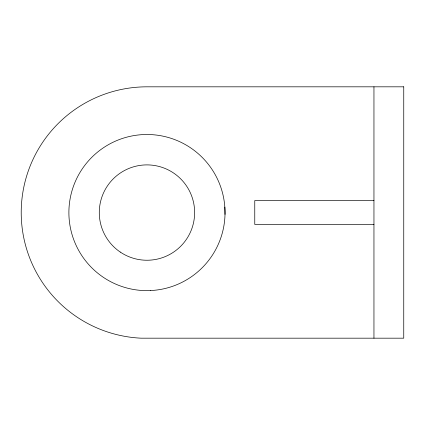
<?xml version="1.0" encoding="UTF-8"?>
<svg xmlns="http://www.w3.org/2000/svg" width="425" height="425" viewBox="0 0 425 425"><rect width="100%" height="100%" fill="white"/><g stroke="black" fill="none" stroke-linecap="round" stroke-linejoin="round"><path stroke-width="0.64" d="M373.952 200.579L254.761 200.579L254.761 224.421L373.952 224.421M224.836 207.081L225.011 214.402M373.952 86.822L373.952 338.178M403.75 86.822L146.96 86.822A125.747 125.747 0 0 0 21.25 209.621A125.747 125.747 0 0 0 141.068 338.178L403.75 338.178L403.75 86.822M150.62 290.551L143.299 290.551A78.067 78.067 0 0 1 79.969 172.481A78.067 78.067 0 0 1 213.95 172.481A78.067 78.067 0 0 1 150.62 290.551M120.28 252.078A47.674 47.674 0 0 0 194.517 215.921A47.674 47.674 0 0 0 126.082 169.708A47.674 47.674 0 0 0 120.28 252.078"/></g></svg>
